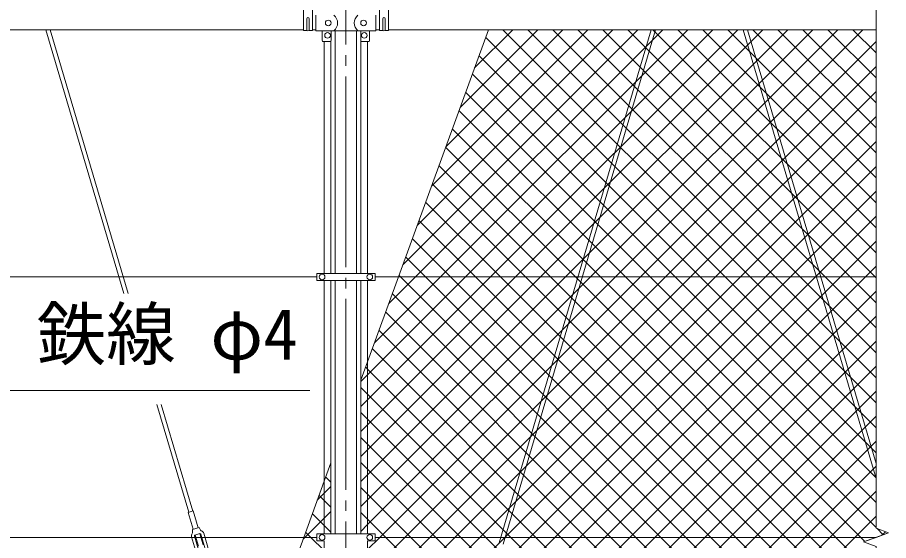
# Model space of a CAD drawing. Units: millimetres, scale not verified. Extents: x -12600 to 12600, y -8910 to 8910.
# Drawn here: x -9292 to -6827, y -3694 to -2213 of the extents above; entities that cross this region are included whole.
import ezdxf
from ezdxf.enums import TextEntityAlignment as Align

# ---------------------------------------------------------------- set-up
doc = ezdxf.new("R2010")
doc.units = ezdxf.units.MM
doc.header["$LTSCALE"] = 30
doc.linetypes.add('LONG_CHAIN', pattern=[21, 18, -1, 1, -1])
for name, color, linetype, lineweight in [('0-3_D-STR1', 1, 'Continuous', 9), ('0-6_D-BMK', 2, 'LONG_CHAIN', 9), ('0-7_D-STR3', 3, 'Continuous', 9), ('0-8_D-STR2', 7, 'Continuous', 9), ('0-9_D-STR-DIM', 7, 'Continuous', 9), ('0-D_D-STR-TXT', 7, 'Continuous', 9)]:
    doc.layers.add(name, color=color, linetype=linetype, lineweight=lineweight)
doc.styles.add('ＭＳ ゴシック', font='')
doc.styles.get('ＭＳ ゴシック').set_extended_font_data('MS Gothic')

msp = doc.modelspace()

# ---------------------------------------------------------------- linework, layer by layer
at = {"layer": '0-3_D-STR1'}
for p, q in [((-9349.93, -2248.1), (-8482.43, -2248.1)), ((-8457.43, -2248.1), (-8447.43, -2248.1)), ((-8392.68, -2937.7), (-8392.68, -2251.6)), ((-8332.18, -2937.7), (-8332.18, -2251.6)), ((-8277.43, -2248.1), (-8267.43, -2248.1)), ((-8242.43, -2248.1), (-6862.43, -2248.1)), ((-8392.68, -3674.7), (-8392.68, -2958.3)), ((-8332.18, -3674.7), (-8332.18, -2958.3))]:
    msp.add_line(p, q, dxfattribs=at)
at = {"layer": '0-6_D-BMK'}
msp.add_line((-8362.43, 1399.7), (-8362.43, -6160), dxfattribs=at)
at = {"layer": '0-7_D-STR3'}
for p, q in [((-8473.43, -2249.89), (-8473.43, -2217)), ((-8466.43, -2249.89), (-8466.43, -2217)), ((-8447.43, -2207.1), (-8447.43, -2251.1)), ((-8277.43, -2207.1), (-8277.43, -2251.1)), ((-8258.43, -2249.89), (-8258.43, -2217)), ((-8251.43, -2249.89), (-8251.43, -2217)), ((-9211.88, -2248.1), (-8990.66, -2995.01)), ((-9199.37, -2248.1), (-8978.15, -2995.01)), ((-8447.43, -2251.1), (-8396.23, -2251.1)), ((-8429.43, -2251.1), (-8429.43, -2279.1)), ((-8404.43, -2251.1), (-8404.43, -2279.1)), ((-8396.23, -2251.6), (-8397.23, -2251.1)), ((-8396.23, -2251.6), (-8328.63, -2251.6)), ((-8328.63, -2251.6), (-8327.63, -2251.1)), ((-8328.63, -2251.1), (-8277.43, -2251.1)), ((-8320.43, -2251.1), (-8320.43, -2279.1)), ((-8295.43, -2251.1), (-8295.43, -2279.1)), ((-7498.84, -2248.1), (-7929.05, -3700.64)), ((-7486.33, -2248.1), (-7917.55, -3704.05)), ((-7238.54, -2248.1), (-6862.43, -3517.96)), ((-7226.02, -2248.1), (-6862.43, -3475.71)), ((-8406.43, -2281.1), (-8427.43, -2281.1)), ((-8423.93, -2937.7), (-8423.93, -2281.1)), ((-8404.93, -2937.7), (-8404.93, -2280.42)), ((-8319.93, -2937.7), (-8319.93, -2280.42)), ((-8318.43, -2281.1), (-8297.43, -2281.1)), ((-8300.93, -2937.7), (-8300.93, -2281.1)), ((-8444.93, -2948), (-10280.43, -2948)), ((-8444.93, -2937.7), (-8279.93, -2937.7)), ((-8444.93, -2937.7), (-8444.93, -2958.3)), ((-8279.93, -2937.7), (-8279.93, -2958.3)), ((-6862.43, -2948), (-8279.93, -2948)), ((-8444.93, -2958.3), (-8279.93, -2958.3)), ((-8423.93, -3674.7), (-8423.93, -2958.3)), ((-8404.93, -3674.7), (-8404.93, -2958.3)), ((-8319.93, -3674.7), (-8319.93, -2958.3)), ((-8300.93, -3674.7), (-8300.93, -2958.3)), ((-8897.67, -3308.97), (-8807.32, -3614.05)), ((-8885.16, -3308.97), (-8795.81, -3610.64)), ((-8794.76, -3610.33), (-8808.37, -3614.36)), ((-8808.37, -3614.36), (-8794.17, -3662.3)), ((-8794.76, -3610.33), (-8780.56, -3658.27)), ((-8777.78, -3657.45), (-8796.95, -3663.13)), ((-8796.95, -3663.13), (-8796.34, -3671.08)), ((-8777.78, -3657.45), (-8773.96, -3664.45)), ((-8444.93, -3685), (-10280.43, -3685)), ((-8799.23, -3683.62), (-8753.22, -3838.95)), ((-8791.08, -3681.2), (-8745.07, -3836.53)), ((-8775.35, -3674.46), (-8789.73, -3678.72)), ((-8789.34, -3678.6), (-8779.97, -3710.25)), ((-8775.73, -3674.57), (-8766.36, -3706.21)), ((-8772.86, -3675.81), (-8726.85, -3831.14)), ((-8764.71, -3673.39), (-8718.7, -3828.72)), ((-8444.93, -3674.7), (-8279.93, -3674.7)), ((-8444.93, -3674.7), (-8444.93, -3695.3)), ((-8279.93, -3674.7), (-8279.93, -3695.3)), ((-6862.43, -3685), (-8279.93, -3685))]:
    msp.add_line(p, q, dxfattribs=at)
for points in [[(-8473.43, -2160.63), (-8482.43, -2160.63), (-8482.43, -2249.89), (-8473.43, -2249.89)], [(-8466.43, -2249.89), (-8457.43, -2249.89), (-8457.43, -2160.63)], [(-8258.43, -2249.89), (-8267.43, -2249.89), (-8267.43, -2160.63)], [(-8251.43, -2160.63), (-8242.43, -2160.63), (-8242.43, -2249.89), (-8251.43, -2249.89)]]:
    msp.add_lwpolyline(points, dxfattribs=at)
for centre in [(-8412.43, -2229.1), (-8312.43, -2229.1), (-8414.43, -2264.1), (-8310.43, -2264.1), (-8429.93, -2948), (-8294.93, -2948), (-8429.93, -3685), (-8294.93, -3685)]:
    msp.add_circle(centre, 8, dxfattribs=at)
for centre, radius, start, end in [((-8469.93, -2217), 3.5, 0, 180), ((-8414.82, -2229.1), 28.8, 310.19176, 49.80824), ((-8310.05, -2229.1), 28.8, 130.19176, 229.80824), ((-8254.93, -2217), 3.5, 0, 180), ((-8469.93, -2244.26), 6.62, 238.10921, 301.89079), ((-8254.93, -2244.26), 6.62, 238.10921, 301.89079), ((-8427.43, -2279.1), 2, 180, 270), ((-8406.43, -2279.1), 2, 270, 0), ((-8318.43, -2279.1), 2, 180, 270), ((-8297.43, -2279.1), 2, 270, 0), ((-8800.33, -3671.39), 4, 320.37924, 4.39887), ((-8770.45, -3662.54), 4, 208.59738, 252.61701), ((-8774.78, -3676.38), 10.5, 16.49813, 72.61701), ((-8789.16, -3680.64), 10.5, 140.37924, 196.49813), ((-8789.16, -3680.64), 2, 106.49813, 196.49813), ((-8774.78, -3676.38), 2, 16.49813, 106.49813)]:
    msp.add_arc(centre, radius, start, end, dxfattribs=at)
at = {"layer": '0-8_D-STR2'}
for p, q in [((-8200.56, -2912.31), (-7536.35, -2248.1)), ((-8165.54, -2948), (-7465.64, -2248.1)), ((-8160.1, -2801.14), (-7607.06, -2248.1)), ((-8119.63, -2689.96), (-7677.77, -2248.1)), ((-8094.83, -2948), (-7394.93, -2248.1)), ((-8079.17, -2578.79), (-7748.48, -2248.1)), ((-8038.7, -2467.61), (-7819.19, -2248.1)), ((-8024.12, -2948), (-7324.22, -2248.1)), ((-7998.24, -2356.44), (-7889.9, -2248.1)), ((-7953.41, -2948), (-7253.51, -2248.1)), ((-7218.38, -2948), (-7918.28, -2248.1)), ((-7882.69, -2948), (-7182.79, -2248.1)), ((-7147.67, -2948), (-7847.57, -2248.1)), ((-7076.95, -2948), (-7776.85, -2248.1)), ((-7006.24, -2948), (-7706.14, -2248.1)), ((-6935.53, -2948), (-7635.43, -2248.1)), ((-6864.82, -2948), (-7564.72, -2248.1)), ((-6862.43, -2879.68), (-7494.01, -2248.1)), ((-6862.43, -2808.97), (-7423.3, -2248.1)), ((-6862.43, -2738.26), (-7352.59, -2248.1)), ((-6862.43, -2667.55), (-7281.88, -2248.1)), ((-6862.43, -2596.84), (-7211.17, -2248.1)), ((-6862.43, -2526.13), (-7140.46, -2248.1)), ((-6862.43, -2455.42), (-7069.75, -2248.1)), ((-6862.43, -2384.71), (-6999.04, -2248.1)), ((-6862.43, -2314), (-6928.33, -2248.1)), ((-7289.09, -2948), (-7966.86, -2270.23)), ((-7359.8, -2948), (-7985.73, -2322.07)), ((-7430.51, -2948), (-8004.6, -2373.91)), ((-7501.22, -2948), (-8023.47, -2425.75)), ((-7387.72, -2948), (-6862.43, -2422.71)), ((-7317.01, -2948), (-6862.43, -2493.42)), ((-7713.35, -2948), (-8080.07, -2581.28)), ((-7246.3, -2948), (-6862.43, -2564.13)), ((-7784.06, -2948), (-8098.94, -2633.12)), ((-7175.59, -2948), (-6862.43, -2634.84)), ((-7854.77, -2948), (-8117.81, -2684.96)), ((-7104.88, -2948), (-6862.43, -2705.55)), ((-7925.48, -2948), (-8136.68, -2736.8)), ((-7996.19, -2948), (-8155.55, -2788.64)), ((-8066.9, -2948), (-8174.42, -2840.49)), ((-8137.61, -2948), (-8193.29, -2892.33)), ((-8300.93, -3224.82), (-8024.12, -2948)), ((-8300.93, -3295.53), (-7953.41, -2948)), ((-8300.93, -3366.24), (-7882.69, -2948)), ((-8281.49, -3134.66), (-8094.83, -2948)), ((-8241.03, -3023.49), (-8165.54, -2948)), ((-8208.33, -2948), (-8212.16, -2944.17)), ((-7471.33, -3685), (-8208.33, -2948)), ((-7400.61, -3685), (-8137.61, -2948)), ((-8124.72, -3685), (-7387.72, -2948)), ((-7329.9, -3685), (-8066.9, -2948)), ((-8054.01, -3685), (-7317.01, -2948)), ((-7259.19, -3685), (-7996.19, -2948)), ((-7983.3, -3685), (-7246.3, -2948)), ((-7188.48, -3685), (-7925.48, -2948)), ((-7912.59, -3685), (-7175.59, -2948)), ((-7117.77, -3685), (-7854.77, -2948)), ((-7841.88, -3685), (-7104.88, -2948)), ((-7047.06, -3685), (-7784.06, -2948)), ((-6976.35, -3685), (-7713.35, -2948)), ((-6862.43, -3586.79), (-7501.22, -2948)), ((-6862.43, -3516.08), (-7430.51, -2948)), ((-6862.43, -3445.37), (-7359.8, -2948)), ((-6862.43, -3374.66), (-7289.09, -2948)), ((-6862.43, -3303.94), (-7218.38, -2948)), ((-6862.43, -3233.23), (-7147.67, -2948)), ((-6862.43, -3162.52), (-7076.95, -2948)), ((-6862.43, -3091.81), (-7006.24, -2948)), ((-6862.43, -3021.1), (-6935.53, -2948)), ((-6862.43, -2950.39), (-6864.82, -2948)), ((-7612.75, -3685), (-8249.89, -3047.85)), ((-7488.32, -3685), (-6862.43, -3059.11)), ((-7683.46, -3685), (-8268.76, -3099.69)), ((-7417.61, -3685), (-6862.43, -3129.82)), ((-7754.17, -3685), (-8287.63, -3151.54)), ((-7346.9, -3685), (-6862.43, -3200.53)), ((-8319.93, -3243.82), (-8300.93, -3224.82)), ((-8300.93, -3279.66), (-8319.93, -3260.66)), ((-7276.19, -3685), (-6862.43, -3271.24)), ((-8319.93, -3314.53), (-8300.93, -3295.53)), ((-7895.59, -3685), (-8300.93, -3279.66)), ((-8300.93, -3350.37), (-8319.93, -3331.37)), ((-7966.3, -3685), (-8300.93, -3350.37)), ((-7205.48, -3685), (-6862.43, -3341.95)), ((-8319.93, -3385.24), (-8300.93, -3366.24)), ((-8300.93, -3421.08), (-8319.93, -3402.08)), ((-8037.01, -3685), (-8300.93, -3421.08)), ((-7134.77, -3685), (-6862.43, -3412.66)), ((-8300.93, -3491.79), (-8319.93, -3472.79)), ((-8107.72, -3685), (-8300.93, -3491.79)), ((-7064.06, -3685), (-6862.43, -3483.37)), ((-8404.93, -3529.21), (-8419.71, -3514.43)), ((-8300.93, -3562.5), (-8319.93, -3543.5)), ((-8178.43, -3685), (-8300.93, -3562.5)), ((-6993.35, -3685), (-6862.43, -3554.08)), ((-6922.64, -3685), (-6862.43, -3624.79)), ((-6842.27, -3677.66), (-6859.52, -3660.41)), ((-6845.92, -3678.99), (-6835.92, -3669)), ((-8300.93, -3861.21), (-8124.72, -3685)), ((-8300.93, -3931.92), (-8054.01, -3685)), ((-8300.93, -4002.63), (-7983.3, -3685)), ((-8300.93, -4073.34), (-7912.59, -3685)), ((-8300.93, -4144.05), (-7841.88, -3685)), ((-8225.32, -4422), (-7488.32, -3685)), ((-7441.43, -4422), (-8178.43, -3685)), ((-8154.61, -4422), (-7417.61, -3685)), ((-7370.72, -4422), (-8107.72, -3685)), ((-8083.9, -4422), (-7346.9, -3685)), ((-7300.01, -4422), (-8037.01, -3685)), ((-8013.19, -4422), (-7276.19, -3685)), ((-7229.3, -4422), (-7966.3, -3685)), ((-7942.48, -4422), (-7205.48, -3685)), ((-7158.59, -4422), (-7895.59, -3685)), ((-7871.77, -4422), (-7134.77, -3685)), ((-7801.06, -4422), (-7064.06, -3685)), ((-7017.17, -4422), (-7754.17, -3685)), ((-7730.35, -4422), (-6993.35, -3685)), ((-6946.46, -4422), (-7683.46, -3685)), ((-7659.64, -4422), (-6922.64, -3685)), ((-6875.75, -4422), (-7612.75, -3685)), ((-6862.43, -4293.89), (-7471.33, -3685)), ((-6862.43, -4223.18), (-7400.61, -3685)), ((-6862.43, -4152.47), (-7329.9, -3685)), ((-6862.43, -4081.76), (-7259.19, -3685)), ((-6862.43, -4011.05), (-7188.48, -3685)), ((-6862.43, -3940.34), (-7117.77, -3685)), ((-6862.43, -3869.63), (-7047.06, -3685)), ((-6862.43, -3798.92), (-6976.35, -3685))]:
    msp.add_line(p, q, dxfattribs=at)
for points in [[(-8319.93, -3455.95), (-8300.93, -3436.95), (-7811.98, -2948), (-7112.08, -2248.1)], [(-8319.93, -3526.66), (-8300.93, -3507.66), (-7741.27, -2948), (-7041.37, -2248.1)], [(-8319.93, -3597.37), (-8300.93, -3578.37), (-7670.56, -2948), (-6970.66, -2248.1)], [(-8319.93, -3668.08), (-8300.93, -3649.08), (-7599.85, -2948), (-6899.95, -2248.1)], [(-8319.93, -3738.79), (-8300.93, -3719.79), (-8266.14, -3685), (-7529.14, -2948), (-6862.43, -2281.29)], [(-8319.93, -3809.5), (-8300.93, -3790.5), (-8195.43, -3685), (-7458.43, -2948), (-6862.43, -2352)], [(-6862.43, -3657.5), (-7571.93, -2948), (-8042.34, -2477.59)], [(-6894.11, -3696.53), (-6905.64, -3685), (-7642.64, -2948), (-8061.21, -2529.43)], [(-8319.93, -4233.77), (-8300.93, -4214.77), (-7771.17, -3685), (-7034.17, -2948), (-6862.43, -2776.27)], [(-8319.93, -4304.48), (-8300.93, -4285.48), (-7700.46, -3685), (-6963.46, -2948), (-6862.43, -2846.98)], [(-8319.93, -4375.19), (-8300.93, -4356.19), (-7629.75, -3685), (-6892.75, -2948), (-6862.43, -2917.69)], [(-8285.73, -4411.7), (-7559.03, -3685), (-6862.43, -2988.4)], [(-6862.43, -4364.6), (-7542.04, -3685), (-8231.03, -2996.01)], [(-6862.43, -4647.45), (-7087.88, -4422), (-7824.88, -3685), (-8300.93, -3208.95), (-8306.5, -3203.38)], [(-8443.35, -3579.37), (-8423.93, -3559.95), (-8404.93, -3540.95)], [(-8404.93, -3599.92), (-8423.93, -3580.92), (-8438.58, -3566.27)], [(-8483.81, -3690.54), (-8478.27, -3685), (-8423.93, -3630.66), (-8404.93, -3611.66)], [(-8404.93, -3670.63), (-8423.93, -3651.63), (-8457.45, -3618.11)], [(-6862.43, -5071.71), (-7512.14, -4422), (-8249.14, -3685), (-8300.93, -3633.21), (-8319.93, -3614.21)], [(-8404.93, -3741.34), (-8423.93, -3722.34), (-8461.28, -3685), (-8476.32, -3669.95)]]:
    msp.add_lwpolyline(points, dxfattribs=at)
for points in [[(-6862.43, -2248.1), (-7958.81, -2248.1), (-8213.55, -2948), (-6862.43, -2948)], [(-6862.43, -2948), (-8213.55, -2948), (-8300.93, -3188.08), (-8300.93, -3674.7), (-8279.93, -3674.7), (-8279.93, -3685), (-6862.43, -3685), (-6827.19, -3672.17), (-6862.43, -3659.35)], [(-8300.93, -3188.08), (-8319.93, -3240.28), (-8319.93, -3674.7), (-8300.93, -3674.7)], [(-8404.93, -3473.81), (-8423.93, -3526.02), (-8423.93, -3674.7), (-8404.93, -3674.7)], [(-8423.93, -3526.02), (-8481.8, -3685), (-8444.93, -3685), (-8444.93, -3674.7), (-8423.93, -3674.7)], [(-8423.93, -3695.3), (-8444.93, -3695.3), (-8444.93, -3685), (-8481.8, -3685), (-8624.6, -4077.34), (-8538.21, -4077.34), (-8538.21, -4391.29), (-8738.87, -4391.29), (-8750.04, -4422), (-8444.93, -4422), (-8444.93, -4411.7), (-8423.93, -4411.7)], [(-6862.43, -3710.65), (-6897.67, -3697.83), (-6862.43, -3685), (-8279.93, -3685), (-8279.93, -3695.3), (-8300.93, -3695.3), (-8300.93, -4411.7), (-8279.93, -4411.7), (-8279.93, -4422), (-6862.43, -4422)]]:
    msp.add_lwpolyline(points, close=True, dxfattribs=at)
at = {"layer": '0-9_D-STR-DIM'}
for p, q in [((-6862.43, -750.65), (-6862.43, -3659.35)), ((-6897.67, -3697.83), (-6827.19, -3672.17)), ((-6827.19, -3672.17), (-6862.43, -3659.35))]:
    msp.add_line(p, q, dxfattribs=at)
at = {"layer": '0-D_D-STR-TXT'}
msp.add_lwpolyline([(-8464.76, -3269.62), (-9398.75, -3269.62), (-9500.09, -2949.91)], dxfattribs=at)

# ---------------------------------------------------------------- texts
at = {"layer": '0-D_D-STR-TXT', "style": 'ＭＳ ゴシック'}
msp.add_text('鉄線 φ4', height=144.3, dxfattribs=at).set_placement((-9237.6, -3225.01), align=Align.BOTTOM_LEFT)

doc.saveas('drawing.dxf')
